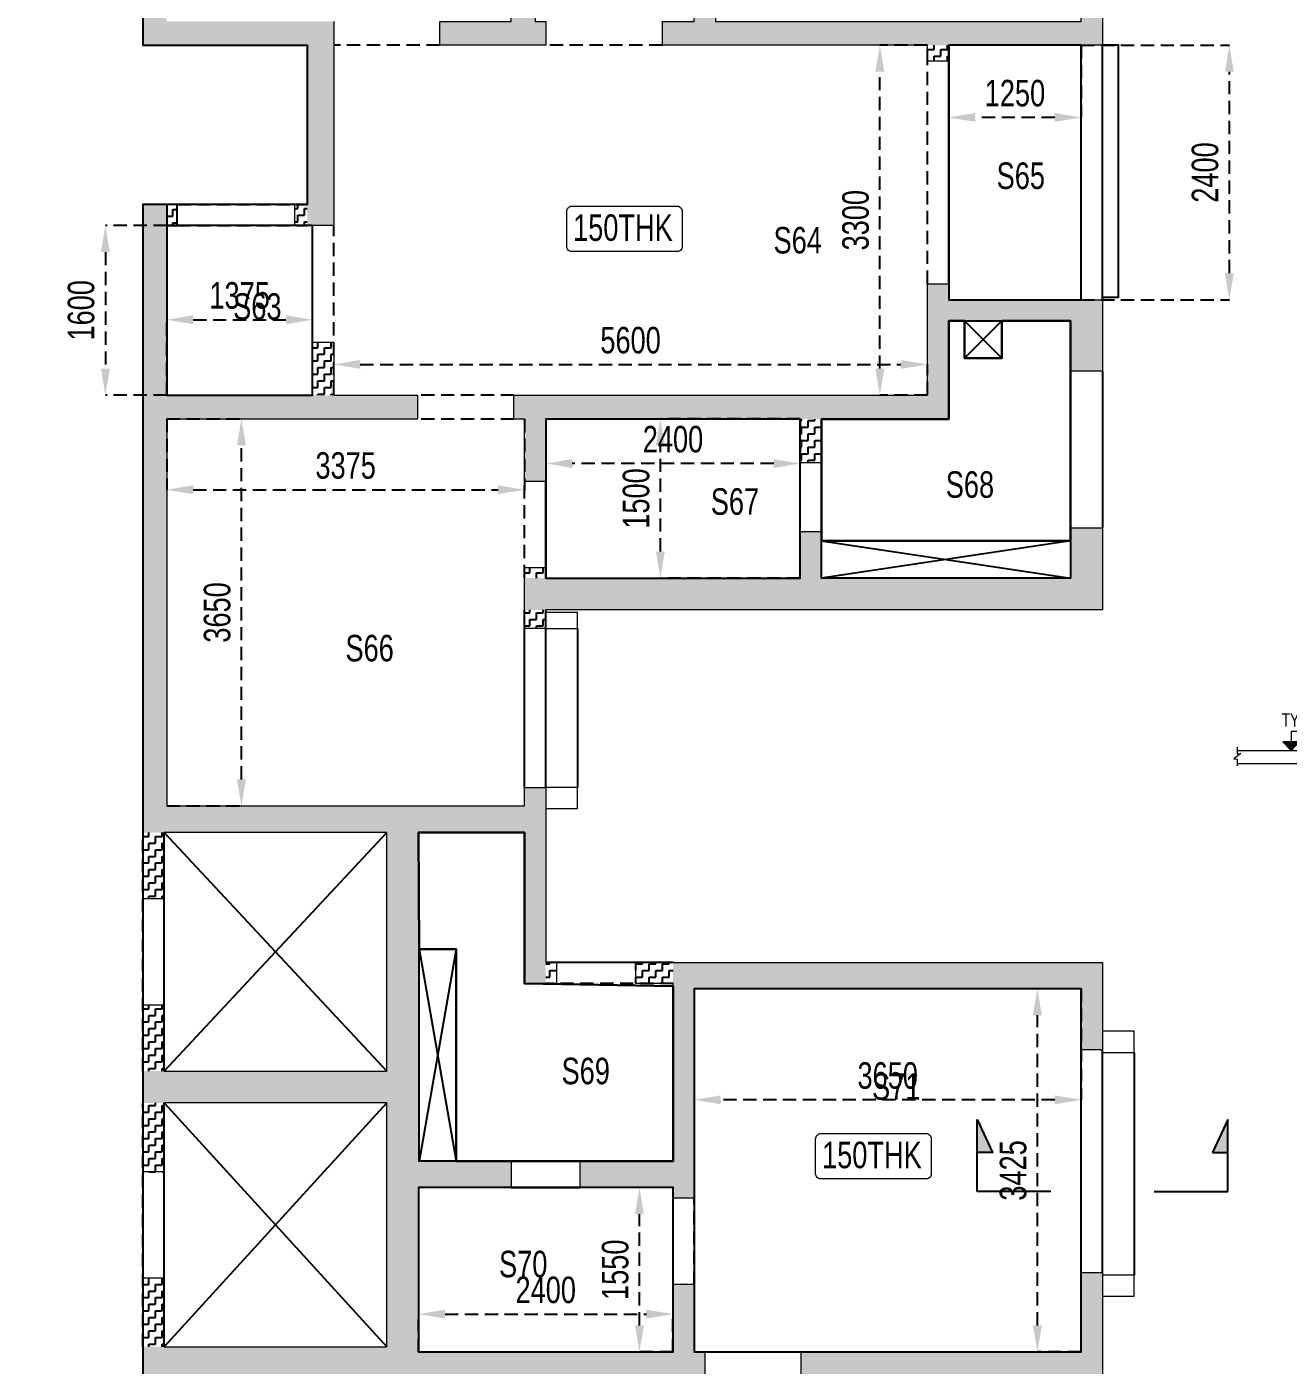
# Model space of a CAD drawing. Header units: millimetres. Extents: x 0 to 40011, y 16 to 56597.
# Drawn here: x 13630 to 25526, y 11965 to 24590 of the extents above; entities that cross this region are included whole.
import ezdxf

# ---------------------------------------------------------------- set-up
doc = ezdxf.new("R2010")
doc.units = ezdxf.units.MM
for name, pattern in [('ACAD_ISO10W100', [18, 12, -3, 0, -3]), ('CONTINOUS', [0]), ('HIDDEN', [0.375, 0.25, -0.125])]:
    doc.linetypes.add(name, pattern=pattern)
for name, color, linetype, lineweight in [('A-ANNO-DIMS', 8, 'Continuous', 15), ("S-BEAM NO'S", 2, 'Continuous', 20), ('S-GENERAL', 252, 'Continuous', 20), ('S-SEC', 30, 'Continuous', 20), ('S-SEC-TEXT', 2, 'Continuous', 20), ('s-text', 20, 'Continuous', 13), ('S-WALL', 100, 'Continuous', 20), ('STR-LEVEL TEXT', 110, 'Continuous', 30), ('STR-SECTION LINE', 121, 'Continuous', 20)]:
    doc.layers.add(name, color=color, linetype=linetype, lineweight=lineweight)
for name, color, linetype in [('HATCH', 8, 'Continuous'), ('S-BEAM', 4, 'HIDDEN'), ('S-BEAM 1', 6, 'Continuous'), ('S-CUT OUT', 43, 'Continuous'), ('S-CUTOUT', 25, 'Continuous'), ('S-TITLE', 2, 'Continuous'), ('S-WALL HATCH', 251, 'Continuous'), ('SEC LINE', 1, 'Continuous')]:
    doc.layers.add(name, color=color, linetype=linetype)
doc.styles.add('Dim.s & Anno.(Misc.)', font='ARIALN.TTF')
doc.styles.add('SOBHA', font='swisscl.ttf')
doc.dimstyles.new('S-100-2', dxfattribs={"dimscale": 100, "dimtxt": 2.5, "dimasz": 2.5, "dimexe": 0, "dimexo": 0, "dimgap": 1, "dimtad": 1, "dimdec": 0, "dimzin": 0, "dimdsep": 46, "dimtxsty": 'SOBHA', "dimcen": 0.0895, "dimclrd": 8, "dimclre": 8, "dimclrt": 2, "dimadec": 0, "dimazin": 0, "dimtfac": 1, "dimtdec": 0, "dimtofl": 0, "dimtmove": 0, "dimatfit": 3, "dimfxl": 0.18, "dimtolj": 1, "dimtzin": 0, "dimlwd": -1, "dimlwe": -1, "dimarcsym": 1})
doc.dimstyles.new('SOBHA STR DIM', dxfattribs={"dimtxt": 0.2, "dimasz": 0.2, "dimexe": 0, "dimexo": 0.01, "dimgap": 0.1, "dimtad": 1, "dimdsep": 46, "dimtxsty": 'SOBHA', "dimcen": 0.09, "dimclrd": 252, "dimclre": 252, "dimclrt": 2, "dimadec": 0, "dimazin": 0, "dimtfac": 1, "dimtofl": 0, "dimtmove": 2, "dimatfit": 1, "dimfxl": 0, "dimtolj": 1, "dimtzin": 0, "dimlwd": -1, "dimlwe": -1, "dimarcsym": 1})
pattern_1 = [(0, (0, 0), (62.5, 62.5), [62.5, -62.5]), (90, (62.5, 0), (-62.5, 62.5), [62.5, -62.5])]

# ---------------------------------------------------------------- blocks, each defined once
blk = doc.blocks.new('WING 05 TYP WALLS')
at = {"layer": 'S-WALL HATCH', "ltscale": 7.5, "transparency": 33554687}
h = blk.add_hatch(color=251, dxfattribs=at)
h.dxf.hatch_style = 1
h.paths.add_polyline_path([(-596732, -71273), (-598307, -71273), (-598307, -69423), (-598307, -69223), (-598307, -67573), (-598107, -67573), (-598107, -67373), (-598332, -67373), (-598532, -67373), (-598532, -71498), (-596982, -71498), (-596982, -72998), (-596982, -73198), (-596732, -73198), (-596732, -72998)])
h = blk.add_hatch(color=251, dxfattribs=at)
h.dxf.hatch_style = 1
h.paths.add_polyline_path([(-594832, -68323), (-595057, -68323), (-595057, -69223), (-596507, -69223), (-596507, -67573), (-595907, -67573), (-595907, -67373), (-596907, -67373), (-596907, -67573), (-596707, -67573), (-596707, -69223), (-596707, -69423), (-595057, -69423), (-595057, -71273), (-595732, -71273), (-595732, -71498), (-594732, -71498), (-594732, -71273), (-594832, -71273), (-594832, -70173), (-594832, -69973)])
h = blk.add_hatch(color=251, dxfattribs=at)
h.dxf.hatch_style = 1
h.paths.add_polyline_path([(-589482, -71273), (-589482, -70510), (-589682, -70510), (-589682, -71273), (-593132, -71273), (-593132, -71173), (-593332, -71173), (-593332, -71273), (-593632, -71273), (-593632, -71498), (-591132, -71498), (-590932, -71498), (-589482, -71498)])
h = blk.add_hatch(dxfattribs=at)
h.set_pattern_fill('ZIGZAG', color=251, scale=500)
h.set_pattern_definition(pattern_1)
h.paths.add_polyline_path([(-590932, -71498), (-591132, -71498), (-591132, -71648), (-590932, -71648)])
h = blk.add_hatch(color=251, dxfattribs=at)
h.dxf.hatch_style = 1
h.paths.add_polyline_path([(-595942, -74798), (-596732, -74798), (-596932, -74798), (-598307, -74798), (-598307, -73198), (-598307, -72998), (-598532, -72998), (-598532, -78923), (-598332, -78923), (-596232, -78923), (-596232, -81173), (-598332, -81173), (-598532, -81173), (-598532, -81473), (-598332, -81473), (-596232, -81473), (-596232, -83773), (-598332, -83773), (-598532, -83773), (-598532, -84073), (-596982, -84073), (-596982, -85573), (-597072, -85573), (-597072, -85773), (-596782, -85773), (-596782, -84073), (-593232, -84073), (-593232, -83823), (-593332, -83823), (-593332, -83183), (-593532, -83183), (-593532, -83823), (-595932, -83823), (-595932, -82273), (-595057, -82273), (-595057, -82023), (-595932, -82023), (-595932, -78923), (-594932, -78923), (-594932, -80348), (-594732, -80348), (-594732, -80148), (-594732, -78498), (-594932, -78498), (-594932, -78673), (-598307, -78673), (-598307, -75023), (-595942, -75023)])
h = blk.add_hatch(dxfattribs=at)
h.set_pattern_fill('ZIGZAG', color=251, scale=500)
h.set_pattern_definition([(0, (-598306.83, -73197.9), (62.5, 62.5), [62.5, -62.5]), (90, (-598244.33, -73197.9), (-62.5, 62.5), [62.5, -62.5])])
h.paths.add_polyline_path([(-598207, -72998), (-598307, -72998), (-598307, -73198), (-598207, -73198)])
h = blk.add_hatch(dxfattribs=at)
h.set_pattern_fill('ZIGZAG', color=251, scale=500)
h.set_pattern_definition(pattern_1)
h.paths.add_polyline_path([(-596982, -72998), (-597097, -72998), (-597097, -73198), (-596982, -73198)], flags=17)
h = blk.add_hatch(color=251, dxfattribs=at)
h.dxf.hatch_style = 1
h.paths.add_polyline_path([(-590932, -74798), (-590932, -74098), (-589782, -74098), (-589782, -74573), (-589482, -74573), (-589482, -73898), (-589782, -73898), (-590932, -73898), (-590932, -73748), (-591132, -73748), (-591132, -73898), (-591132, -74798), (-595032, -74798), (-595032, -75023), (-594932, -75023), (-594932, -75613), (-594732, -75613), (-594732, -75023), (-592332, -75023), (-592132, -75023), (-590932, -75023)])
h = blk.add_hatch(dxfattribs=at)
h.set_pattern_fill('ZIGZAG', color=251, scale=500)
h.set_pattern_definition(pattern_1)
h.paths.add_polyline_path([(-596732, -74298), (-596932, -74298), (-596932, -74798), (-596732, -74798)], flags=17)
h = blk.add_hatch(dxfattribs=at)
h.set_pattern_fill('ZIGZAG', color=251, scale=500)
h.set_pattern_definition(pattern_1)
h.paths.add_polyline_path([(-592132, -75023), (-592332, -75023), (-592332, -75435), (-592132, -75435)], flags=17)
h = blk.add_hatch(color=251, dxfattribs=at)
h.dxf.hatch_style = 1
h.paths.add_polyline_path([(-589482, -76048), (-589782, -76048), (-589782, -76523), (-592132, -76523), (-592132, -76085), (-592332, -76085), (-592332, -76523), (-594732, -76523), (-594932, -76523), (-594932, -76823), (-594932, -76823), (-594732, -76823), (-589482, -76823)])
h = blk.add_hatch(dxfattribs=at)
h.set_pattern_fill('ZIGZAG', color=251, scale=500)
h.set_pattern_definition(pattern_1)
h.paths.add_polyline_path([(-594732, -76423), (-594932, -76423), (-594932, -76523), (-594732, -76523)], flags=17)
h = blk.add_hatch(dxfattribs=at)
h.set_pattern_fill('ZIGZAG', color=251, scale=500)
h.set_pattern_definition(pattern_1)
h.paths.add_polyline_path([(-594732, -76823), (-594932, -76823), (-594932, -76998), (-594732, -76998)], flags=17)
h = blk.add_hatch(dxfattribs=at)
h.set_pattern_fill('ZIGZAG', color=251, scale=500)
h.set_pattern_definition([(0, (-598531.83, -79547.9), (62.5, 62.5), [62.5, -62.5]), (90, (-598469.33, -79547.9), (-62.5, 62.5), [62.5, -62.5])])
h.paths.add_polyline_path([(-598332, -78923), (-598532, -78923), (-598532, -79548), (-598332, -79548)])
h = blk.add_hatch(dxfattribs=at)
h.set_pattern_fill('ZIGZAG', color=251, scale=500)
h.set_pattern_definition(pattern_1)
h.paths.add_polyline_path([(-594632, -80148), (-594732, -80148), (-594732, -80348), (-594632, -80348)], flags=17)
h = blk.add_hatch(color=251, dxfattribs=at)
h.dxf.hatch_style = 1
h.paths.add_polyline_path([(-589482, -80148), (-593532, -80148), (-593532, -80348), (-593532, -80398), (-593532, -82023), (-594407, -82023), (-594407, -82273), (-593532, -82273), (-593532, -82373), (-593332, -82373), (-593332, -82273), (-593332, -82023), (-593332, -80398), (-589682, -80398), (-589682, -80973), (-589482, -80973), (-589482, -80398)])
h = blk.add_hatch(dxfattribs=at)
h.set_pattern_fill('ZIGZAG', color=251, scale=500)
h.set_pattern_definition(pattern_1)
h.paths.add_polyline_path([(-593532, -80148), (-593882, -80148), (-593882, -80348), (-593532, -80348)], flags=17)
h = blk.add_hatch(dxfattribs=at)
h.set_pattern_fill('ZIGZAG', color=251, scale=500)
h.set_pattern_definition([(0, (-598531.83, -81172.9), (62.5, 62.5), [62.5, -62.5]), (90, (-598469.33, -81172.9), (-62.5, 62.5), [62.5, -62.5])])
h.paths.add_polyline_path([(-598332, -80548), (-598532, -80548), (-598532, -81173), (-598332, -81173)])
h = blk.add_hatch(dxfattribs=at)
h.set_pattern_fill('ZIGZAG', color=251, scale=500)
h.set_pattern_definition([(0, (-598531.83, -83772.9), (62.5, 62.5), [62.5, -62.5]), (90, (-598469.33, -83772.9), (-62.5, 62.5), [62.5, -62.5])])
h.paths.add_polyline_path([(-598332, -83123), (-598532, -83123), (-598532, -83773), (-598332, -83773)])
h.paths.add_polyline_path([(-598332, -81473), (-598532, -81473), (-598532, -82123), (-598332, -82123)])
h = blk.add_hatch(color=251, dxfattribs=at)
h.dxf.hatch_style = 1
h.paths.add_polyline_path([(-589482, -83823), (-589482, -83073), (-589682, -83073), (-589682, -83823), (-592322, -83823), (-592322, -84073), (-590982, -84073), (-590982, -85123), (-590782, -85123), (-590782, -84073), (-589682, -84073), (-589682, -84773), (-590182, -84773), (-590182, -84973), (-589482, -84973), (-589482, -84773), (-589482, -84773), (-589482, -84073)])
at = {"layer": 'S-WALL'}
for p, q in [((-598532, -71498), (-598532, -67373)), ((-596982, -71498), (-598532, -71498))]:
    blk.add_line(p, q, dxfattribs=at)
at = {"layer": 'S-WALL', "color": 3}
blk.add_line((-598532, -72998), (-598532, -72998), dxfattribs=at)
at = {"layer": 'S-WALL'}
for points in [[(-595732, -71498), (-595732, -71273), (-595057, -71273), (-595057, -69423), (-596807, -69423), (-596807, -69223), (-596707, -69223), (-596707, -67573), (-596907, -67573), (-596907, -67373), (-595907, -67373), (-595907, -67573), (-596507, -67573), (-596507, -69223), (-595057, -69223), (-595057, -68323), (-594832, -68323), (-594832, -69973), (-594732, -69973), (-594732, -70173), (-594832, -70173), (-594832, -71273), (-594732, -71273), (-594732, -71498)], [(-593632, -71498), (-593632, -71273), (-593332, -71273), (-593332, -71173), (-593132, -71173), (-593132, -71273), (-589682, -71273), (-589682, -70510), (-589482, -70510), (-589482, -71273), (-589482, -71498), (-590932, -71498), (-590932, -71648), (-591132, -71648), (-591132, -71498)], [(-595032, -74798), (-591132, -74798), (-591132, -73898), (-591132, -73748), (-590932, -73748), (-590932, -73898), (-589782, -73898), (-589482, -73898), (-589482, -74573), (-589782, -74573), (-589782, -74098), (-590932, -74098), (-590932, -74798), (-590932, -75023), (-592132, -75023), (-592132, -75435), (-592332, -75435), (-592332, -75023), (-594732, -75023), (-594732, -75613), (-594932, -75613), (-594932, -75023), (-595032, -75023)], [(-594932, -76423), (-594732, -76423), (-594732, -76523), (-592332, -76523), (-592332, -76085), (-592132, -76085), (-592132, -76523), (-589782, -76523), (-589782, -76048), (-589482, -76048), (-589482, -76823), (-594732, -76823), (-594732, -76998), (-594932, -76998), (-594932, -76823), (-594932, -76523)]]:
    blk.add_lwpolyline(points, close=True, dxfattribs=at)
blk.add_lwpolyline([(-596732, -71273), (-596732, -72998), (-596732, -72998), (-596732, -73198), (-597097, -73198), (-597097, -72998), (-596982, -72998), (-596982, -71498)], dxfattribs=at)
at = {"layer": 'S-WALL', "color": 3}
for points in [[(-594732, -78498), (-594732, -80148), (-594632, -80148), (-594632, -80348), (-594932, -80348), (-594932, -78923), (-595932, -78923), (-595932, -82023), (-595057, -82023), (-595057, -82273), (-595932, -82273), (-595932, -83823), (-593532, -83823), (-593532, -83183), (-593332, -83183), (-593332, -83823), (-593232, -83823), (-593232, -84073)], [(-598532, -84073), (-598532, -83123), (-598332, -83123), (-598332, -83773), (-596232, -83773), (-596232, -81473), (-598332, -81473), (-598332, -82123), (-598532, -82123), (-598532, -80548), (-598332, -80548), (-598332, -81173), (-596232, -81173), (-596232, -78923), (-598332, -78923), (-598332, -79548), (-598532, -79548), (-598532, -72998), (-598207, -72998), (-598207, -73198), (-598307, -73198), (-598307, -74798), (-596932, -74798), (-596932, -74298), (-596732, -74298), (-596732, -74798), (-595942, -74798), (-595942, -75023), (-598307, -75023), (-598307, -78673), (-594932, -78673), (-594932, -78498), (-594732, -78498)]]:
    blk.add_lwpolyline(points, dxfattribs=at)
for points in [[(-589482, -80148), (-589482, -80398), (-589482, -80973), (-589682, -80973), (-589682, -80398), (-593332, -80398), (-593332, -82023), (-593332, -82273), (-593332, -82373), (-593532, -82373), (-593532, -82273), (-594407, -82273), (-594407, -82023), (-593532, -82023), (-593532, -80398), (-593532, -80348), (-593882, -80348), (-593882, -80148), (-593532, -80148)], [(-589682, -83073), (-589482, -83073), (-589482, -83823), (-589482, -84073), (-589482, -84773), (-589482, -84773), (-589482, -84973), (-590182, -84973), (-590182, -84773), (-589682, -84773), (-589682, -84073), (-590782, -84073), (-590782, -85123), (-590982, -85123), (-590982, -84073), (-592322, -84073), (-592322, -83823), (-589682, -83823)]]:
    blk.add_lwpolyline(points, close=True, dxfattribs=at)
at = {"layer": 'S-WALL HATCH', "color": 25, "ltscale": 7.5, "transparency": 33554687}
blk.add_lwpolyline([(-598307, -73198), (-598207, -73198), (-598207, -72998), (-598307, -72998)], close=True, dxfattribs=at)
blk = doc.blocks.new('RL')
at = {"layer": 'STR-SECTION LINE', "linetype": 'CONTINOUS', "ltscale": 10}
h = blk.add_hatch(color=8, dxfattribs=at)
h.dxf.hatch_style = 1
h.paths.add_polyline_path([(76, 79), (-76, 79), (0, 0)])
at = {"layer": 'STR-SECTION LINE', "color": 150, "linetype": 'CONTINOUS', "ltscale": 10, "flags": 128}
blk.add_lwpolyline([(764, 175), (0, 175), (0, 79)], dxfattribs=at)
blk.add_lwpolyline([(76, 79), (-76, 79), (0, 0)], close=True, dxfattribs=at)
blk = doc.blocks.new('*D7')
at = {"layer": 'A-ANNO-DIMS', "color": 252, "transparency": 16777216}
for p, q in [((-786938, -80919), (-786938, -82915)), ((-786938, -82790), (-786938, -82665)), ((-787120, -82915), (-786938, -82915)), ((-786938, -83115), (-786938, -82915)), ((-787118, -83115), (-786938, -83115)), ((-786938, -83240), (-786938, -83365))]:
    blk.add_line(p, q, dxfattribs=at)
for points in [[(-786959, -82790), (-786917, -82790), (-786938, -82915)], [(-786959, -83240), (-786917, -83240), (-786938, -83115)]]:
    blk.add_solid(points, dxfattribs=at)
at = {"layer": 'Defpoints', "color": 0, "transparency": 16777216}
for p in [(-787170, -82915, 0), (-786938, -82915), (-787168, -83115, 0)]:
    blk.add_point(p, dxfattribs=at)
at = {"layer": 'A-ANNO-DIMS', "color": 2, "transparency": 16777216, "insert": (-787060, -81640), "char_height": 125, "attachment_point": 5, "rotation": 90, "style": 'SOBHA'}
blk.add_mtext('\\A1;RC U/S AS PER ARCH.', dxfattribs=at)
blk = doc.blocks.new('SEC')
at = {"layer": 'HATCH'}
h = blk.add_hatch(color=9, dxfattribs=at)
h.dxf.hatch_style = 1
h.paths.add_polyline_path([(543392.1, -306590.6), (543392.1, -306678.6), (543582.1, -306678.6)])
at = {"layer": 'SEC LINE', "color": 6, "linetype": 'ACAD_ISO10W100', "ltscale": 1000}
for p, q in [((543168, -306254.8), (543168, -306678.6)), ((543582.1, -306678.6), (543392.1, -306590.6)), ((543392.1, -306590.6), (543392.1, -306678.6)), ((543168, -306678.6), (543582.1, -306678.6))]:
    blk.add_line(p, q, dxfattribs=at)
blk = doc.blocks.new('*D239')
at = {"layer": 'Defpoints', "color": 0, "linetype": 'Continuous', "ltscale": 500, "transparency": 16777216}
for p in [(22124, 21404), (16524, 21115), (22124, 21115)]:
    blk.add_point(p, dxfattribs=at)
at = {"layer": 'S-BEAM', "color": 8, "ltscale": 500, "transparency": 16777216}
for p, q in [((16524, 21115), (16524, 21404)), ((16774, 21404), (21874, 21404)), ((22124, 21115), (22124, 21404))]:
    blk.add_line(p, q, dxfattribs=at)
at = {"layer": 'S-BEAM', "color": 8, "linetype": 'Continuous', "ltscale": 500, "transparency": 16777216}
for points in [[(16774, 21446), (16774, 21363), (16524, 21404)], [(21874, 21446), (21874, 21363), (22124, 21404)]]:
    blk.add_solid(points, dxfattribs=at)
at = {"layer": 'S-BEAM', "color": 2, "linetype": 'Continuous', "ltscale": 500, "transparency": 16777216, "insert": (19324, 21632), "char_height": 250, "attachment_point": 5, "style": 'SOBHA'}
blk.add_mtext('\\A1;5600', dxfattribs=at)
blk = doc.blocks.new('*D149')
at = {"layer": 'Defpoints', "color": 0, "linetype": 'Continuous', "ltscale": 500, "transparency": 16777216}
for p in [(21675, 24415), (22124, 24415), (22124, 21115)]:
    blk.add_point(p, dxfattribs=at)
at = {"layer": 'S-BEAM', "color": 8, "ltscale": 500, "transparency": 16777216}
for p, q in [((22124, 24415), (21675, 24415)), ((21675, 21365), (21675, 24165)), ((22124, 21115), (21675, 21115))]:
    blk.add_line(p, q, dxfattribs=at)
at = {"layer": 'S-BEAM', "color": 8, "linetype": 'Continuous', "ltscale": 500, "transparency": 16777216}
for points in [[(21633, 24165), (21717, 24165), (21675, 24415)], [(21633, 21365), (21717, 21365), (21675, 21115)]]:
    blk.add_solid(points, dxfattribs=at)
at = {"layer": 'S-BEAM', "color": 2, "linetype": 'Continuous', "ltscale": 500, "transparency": 16777216, "insert": (21447, 22765), "char_height": 250, "attachment_point": 5, "rotation": 90, "style": 'SOBHA'}
blk.add_mtext('\\A1;3300', dxfattribs=at)
blk = doc.blocks.new('*D150')
at = {"layer": 'Defpoints', "color": 0, "linetype": 'Continuous', "ltscale": 500, "transparency": 16777216}
for p in [(22324, 24415), (23574, 24415), (22324, 23734)]:
    blk.add_point(p, dxfattribs=at)
at = {"layer": 'S-BEAM', "color": 8, "ltscale": 500, "transparency": 16777216}
for p, q in [((22324, 24415), (22324, 23734)), ((23574, 24415), (23574, 23734)), ((23324, 23734), (22574, 23734))]:
    blk.add_line(p, q, dxfattribs=at)
at = {"layer": 'S-BEAM', "color": 8, "linetype": 'Continuous', "ltscale": 500, "transparency": 16777216}
for points in [[(22574, 23776), (22574, 23693), (22324, 23734)], [(23324, 23776), (23324, 23693), (23574, 23734)]]:
    blk.add_solid(points, dxfattribs=at)
at = {"layer": 'S-BEAM', "color": 2, "linetype": 'Continuous', "ltscale": 500, "transparency": 16777216, "insert": (22949, 23962), "char_height": 250, "attachment_point": 5, "style": 'SOBHA'}
blk.add_mtext('\\A1;1250', dxfattribs=at)
blk = doc.blocks.new('*D151')
at = {"layer": 'Defpoints', "color": 0, "linetype": 'Continuous', "ltscale": 500, "transparency": 16777216}
for p in [(23574, 24415), (24971, 24415), (23574, 22015)]:
    blk.add_point(p, dxfattribs=at)
at = {"layer": 'S-BEAM', "color": 8, "ltscale": 500, "transparency": 16777216}
for p, q in [((23574, 24415), (24971, 24415)), ((24971, 22265), (24971, 24165)), ((23574, 22015), (24971, 22015))]:
    blk.add_line(p, q, dxfattribs=at)
at = {"layer": 'S-BEAM', "color": 8, "linetype": 'Continuous', "ltscale": 500, "transparency": 16777216}
for points in [[(24930, 24165), (25013, 24165), (24971, 24415)], [(24930, 22265), (25013, 22265), (24971, 22015)]]:
    blk.add_solid(points, dxfattribs=at)
at = {"layer": 'S-BEAM', "color": 2, "linetype": 'Continuous', "ltscale": 500, "transparency": 16777216, "insert": (24743, 23215), "char_height": 250, "attachment_point": 5, "rotation": 90, "style": 'SOBHA'}
blk.add_mtext('\\A1;2400', dxfattribs=at)
blk = doc.blocks.new('*D152')
at = {"layer": 'Defpoints', "color": 0, "linetype": 'Continuous', "ltscale": 500, "transparency": 16777216}
for p in [(18524, 20890), (20924, 20890), (18524, 20470)]:
    blk.add_point(p, dxfattribs=at)
at = {"layer": 'S-BEAM', "color": 8, "ltscale": 500, "transparency": 16777216}
for p, q in [((18524, 20890), (18524, 20470)), ((20924, 20890), (20924, 20470)), ((20674, 20470), (18774, 20470))]:
    blk.add_line(p, q, dxfattribs=at)
at = {"layer": 'S-BEAM', "color": 8, "linetype": 'Continuous', "ltscale": 500, "transparency": 16777216}
for points in [[(18774, 20511), (18774, 20428), (18524, 20470)], [(20674, 20511), (20674, 20428), (20924, 20470)]]:
    blk.add_solid(points, dxfattribs=at)
at = {"layer": 'S-BEAM', "color": 2, "linetype": 'Continuous', "ltscale": 500, "transparency": 16777216, "insert": (19724, 20698), "char_height": 250, "attachment_point": 5, "style": 'SOBHA'}
blk.add_mtext('\\A1;2400', dxfattribs=at)
blk = doc.blocks.new('*D153')
at = {"layer": 'Defpoints', "color": 0, "linetype": 'Continuous', "ltscale": 500, "transparency": 16777216}
for p in [(19605, 20890), (20924, 20890), (20924, 19390)]:
    blk.add_point(p, dxfattribs=at)
at = {"layer": 'S-BEAM', "color": 8, "ltscale": 500, "transparency": 16777216}
for p, q in [((20924, 20890), (19605, 20890)), ((19605, 19640), (19605, 20640)), ((20924, 19390), (19605, 19390))]:
    blk.add_line(p, q, dxfattribs=at)
at = {"layer": 'S-BEAM', "color": 8, "linetype": 'Continuous', "ltscale": 500, "transparency": 16777216}
for points in [[(19563, 20640), (19647, 20640), (19605, 20890)], [(19563, 19640), (19647, 19640), (19605, 19390)]]:
    blk.add_solid(points, dxfattribs=at)
at = {"layer": 'S-BEAM', "color": 2, "linetype": 'Continuous', "ltscale": 500, "transparency": 16777216, "insert": (19377, 20140), "char_height": 250, "attachment_point": 5, "rotation": 90, "style": 'SOBHA'}
blk.add_mtext('\\A1;1500', dxfattribs=at)
blk = doc.blocks.new('*D154')
at = {"layer": 'Defpoints', "color": 0, "linetype": 'Continuous', "ltscale": 500, "transparency": 16777216}
for p in [(14949, 20890), (18324, 20890), (18324, 20222)]:
    blk.add_point(p, dxfattribs=at)
at = {"layer": 'S-BEAM', "color": 8, "ltscale": 500, "transparency": 16777216}
for p, q in [((14949, 20890), (14949, 20222)), ((18324, 20890), (18324, 20222)), ((15199, 20222), (18074, 20222))]:
    blk.add_line(p, q, dxfattribs=at)
at = {"layer": 'S-BEAM', "color": 8, "linetype": 'Continuous', "ltscale": 500, "transparency": 16777216}
for points in [[(15199, 20264), (15199, 20181), (14949, 20222)], [(18074, 20264), (18074, 20181), (18324, 20222)]]:
    blk.add_solid(points, dxfattribs=at)
at = {"layer": 'S-BEAM', "color": 2, "linetype": 'Continuous', "ltscale": 500, "transparency": 16777216, "insert": (16637, 20450), "char_height": 250, "attachment_point": 5, "style": 'SOBHA'}
blk.add_mtext('\\A1;3375', dxfattribs=at)
blk = doc.blocks.new('*D155')
at = {"layer": 'Defpoints', "color": 0, "linetype": 'Continuous', "ltscale": 500, "transparency": 16777216}
for p in [(14949, 20890), (15654, 20890), (14949, 17240)]:
    blk.add_point(p, dxfattribs=at)
at = {"layer": 'S-BEAM', "color": 8, "ltscale": 500, "transparency": 16777216}
for p, q in [((14949, 20890), (15654, 20890)), ((15654, 17490), (15654, 20640)), ((14949, 17240), (15654, 17240))]:
    blk.add_line(p, q, dxfattribs=at)
at = {"layer": 'S-BEAM', "color": 8, "linetype": 'Continuous', "ltscale": 500, "transparency": 16777216}
for points in [[(15612, 20640), (15696, 20640), (15654, 20890)], [(15612, 17490), (15696, 17490), (15654, 17240)]]:
    blk.add_solid(points, dxfattribs=at)
at = {"layer": 'S-BEAM', "color": 2, "linetype": 'Continuous', "ltscale": 500, "transparency": 16777216, "insert": (15426, 19065), "char_height": 250, "attachment_point": 5, "rotation": 90, "style": 'SOBHA'}
blk.add_mtext('\\A1;3650', dxfattribs=at)
blk = doc.blocks.new('*D156')
at = {"layer": 'Defpoints', "color": 0, "linetype": 'Continuous', "ltscale": 500, "transparency": 16777216}
for p in [(19924, 15515), (23574, 15515), (19924, 14468)]:
    blk.add_point(p, dxfattribs=at)
at = {"layer": 'S-BEAM', "color": 8, "ltscale": 500, "transparency": 16777216}
for p, q in [((19924, 15515), (19924, 14468)), ((23574, 15515), (23574, 14468)), ((23324, 14468), (20174, 14468))]:
    blk.add_line(p, q, dxfattribs=at)
at = {"layer": 'S-BEAM', "color": 8, "linetype": 'Continuous', "ltscale": 500, "transparency": 16777216}
for points in [[(20174, 14510), (20174, 14426), (19924, 14468)], [(23324, 14510), (23324, 14426), (23574, 14468)]]:
    blk.add_solid(points, dxfattribs=at)
at = {"layer": 'S-BEAM', "color": 2, "linetype": 'Continuous', "ltscale": 500, "transparency": 16777216, "insert": (21749, 14696), "char_height": 250, "attachment_point": 5, "style": 'SOBHA'}
blk.add_mtext('\\A1;3650', dxfattribs=at)
blk = doc.blocks.new('*D157')
at = {"layer": 'Defpoints', "color": 0, "linetype": 'Continuous', "ltscale": 500, "transparency": 16777216}
for p in [(23161, 15515), (23574, 15515), (23574, 12090)]:
    blk.add_point(p, dxfattribs=at)
at = {"layer": 'S-BEAM', "color": 8, "ltscale": 500, "transparency": 16777216}
for p, q in [((23574, 15515), (23161, 15515)), ((23161, 12340), (23161, 15265)), ((23574, 12090), (23161, 12090))]:
    blk.add_line(p, q, dxfattribs=at)
at = {"layer": 'S-BEAM', "color": 8, "linetype": 'Continuous', "ltscale": 500, "transparency": 16777216}
for points in [[(23119, 15265), (23203, 15265), (23161, 15515)], [(23119, 12340), (23203, 12340), (23161, 12090)]]:
    blk.add_solid(points, dxfattribs=at)
at = {"layer": 'S-BEAM', "color": 2, "linetype": 'Continuous', "ltscale": 500, "transparency": 16777216, "insert": (22933, 13802), "char_height": 250, "attachment_point": 5, "rotation": 90, "style": 'SOBHA'}
blk.add_mtext('\\A1;3425', dxfattribs=at)
blk = doc.blocks.new('*D158')
at = {"layer": 'Defpoints', "color": 0, "linetype": 'Continuous', "ltscale": 500, "transparency": 16777216}
for p in [(19724, 12446), (17324, 12090), (19724, 12090)]:
    blk.add_point(p, dxfattribs=at)
at = {"layer": 'S-BEAM', "color": 8, "ltscale": 500, "transparency": 16777216}
for p, q in [((17324, 12090), (17324, 12446)), ((17574, 12446), (19474, 12446)), ((19724, 12090), (19724, 12446))]:
    blk.add_line(p, q, dxfattribs=at)
at = {"layer": 'S-BEAM', "color": 8, "linetype": 'Continuous', "ltscale": 500, "transparency": 16777216}
for points in [[(17574, 12488), (17574, 12405), (17324, 12446)], [(19474, 12488), (19474, 12405), (19724, 12446)]]:
    blk.add_solid(points, dxfattribs=at)
at = {"layer": 'S-BEAM', "color": 2, "linetype": 'Continuous', "ltscale": 500, "transparency": 16777216, "insert": (18524, 12674), "char_height": 250, "attachment_point": 5, "style": 'SOBHA'}
blk.add_mtext('\\A1;2400', dxfattribs=at)
blk = doc.blocks.new('*D159')
at = {"layer": 'Defpoints', "color": 0, "linetype": 'Continuous', "ltscale": 500, "transparency": 16777216}
for p in [(19408, 13640), (19724, 13640), (19724, 12090)]:
    blk.add_point(p, dxfattribs=at)
at = {"layer": 'S-BEAM', "color": 8, "ltscale": 500, "transparency": 16777216}
for p, q in [((19724, 13640), (19408, 13640)), ((19408, 12340), (19408, 13390)), ((19724, 12090), (19408, 12090))]:
    blk.add_line(p, q, dxfattribs=at)
at = {"layer": 'S-BEAM', "color": 8, "linetype": 'Continuous', "ltscale": 500, "transparency": 16777216}
for points in [[(19367, 13390), (19450, 13390), (19408, 13640)], [(19367, 12340), (19450, 12340), (19408, 12090)]]:
    blk.add_solid(points, dxfattribs=at)
at = {"layer": 'S-BEAM', "color": 2, "linetype": 'Continuous', "ltscale": 500, "transparency": 16777216, "insert": (19180, 12865), "char_height": 250, "attachment_point": 5, "rotation": 90, "style": 'SOBHA'}
blk.add_mtext('\\A1;1550', dxfattribs=at)
blk = doc.blocks.new('*D172')
at = {"layer": 'Defpoints', "color": 0, "linetype": 'Continuous', "ltscale": 500, "transparency": 16777216}
for p in [(14949, 22715), (14371, 21115), (14949, 21115)]:
    blk.add_point(p, dxfattribs=at)
at = {"layer": 'S-BEAM', "color": 8, "ltscale": 500, "transparency": 16777216}
for p, q in [((14949, 22715), (14371, 22715)), ((14371, 22465), (14371, 21365)), ((14949, 21115), (14371, 21115))]:
    blk.add_line(p, q, dxfattribs=at)
at = {"layer": 'S-BEAM', "color": 8, "linetype": 'Continuous', "ltscale": 500, "transparency": 16777216}
for points in [[(14329, 22465), (14413, 22465), (14371, 22715)], [(14329, 21365), (14413, 21365), (14371, 21115)]]:
    blk.add_solid(points, dxfattribs=at)
at = {"layer": 'S-BEAM', "color": 2, "linetype": 'Continuous', "ltscale": 500, "transparency": 16777216, "insert": (14143, 21915), "char_height": 250, "attachment_point": 5, "rotation": 90, "style": 'SOBHA'}
blk.add_mtext('\\A1;1600', dxfattribs=at)
blk = doc.blocks.new('*D173')
at = {"layer": 'Defpoints', "color": 0, "linetype": 'Continuous', "ltscale": 500, "transparency": 16777216}
for p in [(16324, 21826), (14949, 21115), (16324, 21115)]:
    blk.add_point(p, dxfattribs=at)
at = {"layer": 'S-BEAM', "color": 8, "ltscale": 500, "transparency": 16777216}
for p, q in [((14949, 21115), (14949, 21826)), ((15199, 21826), (16074, 21826)), ((16324, 21115), (16324, 21826))]:
    blk.add_line(p, q, dxfattribs=at)
at = {"layer": 'S-BEAM', "color": 8, "linetype": 'Continuous', "ltscale": 500, "transparency": 16777216}
for points in [[(15199, 21868), (15199, 21784), (14949, 21826)], [(16074, 21868), (16074, 21784), (16324, 21826)]]:
    blk.add_solid(points, dxfattribs=at)
at = {"layer": 'S-BEAM', "color": 2, "linetype": 'Continuous', "ltscale": 500, "transparency": 16777216, "insert": (15637, 22054), "char_height": 250, "attachment_point": 5, "style": 'SOBHA'}
blk.add_mtext('\\A1;1375', dxfattribs=at)
blk = doc.blocks.new('2')
at = {"layer": 'S-GENERAL', "color": 252, "linetype": 'ByBlock'}
blk.add_line((-787167.7, -83115, 0.1), (-786419, -83115), dxfattribs=at)
blk.add_lwpolyline([(-790668.7, -83083.5), (-790668.7, -83146.6), (-790632.9, -83144.7), (-790700.3, -83195.7), (-790668.7, -83196.9), (-790668.7, -83262.1)], dxfattribs=at)
at = {"layer": 'S-SEC', "linetype": 'ByBlock'}
for p, q in [((-790668.7, -83115), (-789117.7, -83115)), ((-789117.7, -83115), (-789117.7, -83185)), ((-789117.7, -83185), (-787517.7, -83185)), ((-790668.7, -83240), (-789317.7, -83240)), ((-789317.7, -83240), (-789317.7, -84065)), ((-789117.7, -83310), (-787517.7, -83310)), ((-789117.7, -83310), (-789117.7, -84065)), ((-789317.7, -84065), (-789117.7, -84065))]:
    blk.add_line(p, q, dxfattribs=at)
at = {"layer": 'S-SEC', "linetype": 'ByBlock', "elevation": 0.1}
blk.add_lwpolyline([(-787517.7, -83310), (-787517.7, -83764.7), (-787167.7, -83764.7), (-787167.7, -83484.7), (-787267.7, -83484.7), (-787267.7, -83194.7), (-787167.7, -83194.7), (-787167.7, -82914.7), (-787517.7, -82914.7), (-787517.7, -83185)], dxfattribs=at)
at = {"layer": 'STR-LEVEL TEXT', "linetype": 'CONTINOUS', "xscale": 1.0125, "yscale": 1.0125, "zscale": 1.0125}
blk.add_blockref('RL', (-790159, -83115), dxfattribs=at)
at = {"layer": 'S-SEC-TEXT', "color": 2, "char_height": 125, "width": 1458.253, "attachment_point": 3, "style": 'Dim.s & Anno.(Misc.)'}
for s, insert in [('{\\fSwis721 LtCn BT|b0|i0|c0|p34;TYPICAL FLOOR LVL}', (-788972.3, -82765.8)), ('\\pxql;{\\fSwis721 LtCn BT|b0|i0|c0|p34;BEAM AS \\PPER DETAIL}', (-787034.4, -83962.6))]:
    blk.add_mtext(s, dxfattribs=dict(at, insert=insert))
at = {"layer": 's-text', "color": 2, "insert": (-787281.1, -85055.2), "char_height": 125, "width": 1695.073, "attachment_point": 3, "style": 'Dim.s & Anno.(Misc.)'}
blk.add_mtext('\\pxql;{\\fSwis721 LtCn BT|b0|i0|c0|p34;SCALE 1:50}', dxfattribs=at)
at = {"layer": 'S-TITLE', "color": 2, "insert": (-788981.6, -84718.9), "char_height": 200, "width": 12426.537, "attachment_point": 1, "style": 'Dim.s & Anno.(Misc.)'}
blk.add_mtext('{\\fSwis721 LtCn BT|b0|i0|c0|p34;\\LSECTION 1 - 1}', dxfattribs=at)
at = {"layer": 'A-ANNO-DIMS'}
dim = blk.add_linear_dim(base=(-786938, -82915, 0.1), p1=(-787167.7, -83115, 0.1), p2=(-787169.8, -82915, 0.1), angle=90, text='RC U/S AS PER ARCH.', dimstyle='S-100-2', override={"dimscale": 50, "dimexo": 1, "dimclrd": 252, "dimclre": 252, "dimtmove": 1}, dxfattribs=at)
dim.commit()
dim.dimension.update_dxf_attribs({"geometry": '*D7', "text_midpoint": (-786982.9, -81639.7, 0.1), "dimtype": 128})
at = {"layer": 'S-CUT OUT', "linetype": 'ByBlock'}
for points in [[(-787417.7, -83764.7), (-787417.7, -84020.2), (-787858.2, -84020.2)], [(-789114.4, -83997.1), (-788618.3, -83997.1)]]:
    blk.add_leader(points, dimstyle='SOBHA STR DIM', override={"dimscale": 50, "dimasz": 2.5, "dimtad": 0}, dxfattribs=at)

msp = doc.modelspace()

# ---------------------------------------------------------------- linework, layer by layer
at = {"layer": 'S-BEAM', "ltscale": 500}
for p, q in [((17524.4, 24414.6), (16524.4, 24414.6)), ((19624.4, 24414.6), (18524.4, 24414.6)), ((22124.4, 22164.6), (22124.4, 24414.6)), ((15049.4, 22914.6), (16274.4, 22914.6)), ((15049.4, 22714.6), (16274.4, 22714.6)), ((16324.4, 21114.6), (16324.4, 22714.6)), ((16524.4, 21114.6), (16524.4, 22714.6)), ((23474.4, 21339.6), (23474.4, 19864.6)), ((18224.4, 21114.6), (17314.4, 21114.6)), ((18224.4, 20889.6), (17314.4, 20889.6)), ((21124.4, 19827.1), (21124.4, 20889.6)), ((18324.4, 19389.6), (18324.4, 20299.6)), ((14724.4, 14739.6), (14724.4, 16989.6)), ((19724.4, 15564.6), (18524.4, 15564.6)), ((14724.4, 12139.6), (14724.4, 14439.6)), ((18199.4, 13889.6), (18849.4, 13889.6)), ((19924.4, 12729.6), (19924.4, 13539.6)), ((20024.4, 12089.6), (20934.4, 12089.6))]:
    msp.add_line(p, q, dxfattribs=at)
at = {"layer": 'S-BEAM', "color": 1, "linetype": 'Continuous', "ltscale": 500}
for p, q in [((20924.4, 19827.1), (20924.4, 20889.6)), ((18524.4, 19389.6), (18524.4, 20299.6))]:
    msp.add_line(p, q, dxfattribs=at)
at = {"layer": 'S-BEAM', "color": 41, "linetype": 'Continuous', "ltscale": 500, "true_color": 0xf4ee51}
for points in [[(14724.4, 36014.6), (14724.4, 24414.6), (16274.4, 24414.6), (16274.4, 22914.6), (14724.4, 22914.6), (14724.4, 11839.6), (16274.4, 11839.6), (16274.4, 10339.6), (14724.4, 10339.6), (14724.4, 10004.6), (13224.4, 10004.6), (13224.4, 11964.6), (12924.4, 11964.6), (12924.4, 16714.6), (13224.4, 16714.6), (13224.4, 39314.6)], [(21124.4, 19739.6), (21124.4, 20889.6), (22324.4, 20889.6), (22324.4, 21814.6), (22474.4, 21814.6), (22474.4, 21464.6), (22824.4, 21464.6), (22824.4, 21814.6), (23474.4, 21814.6), (23474.4, 19739.6), (21124.4, 19739.6)]]:
    msp.add_lwpolyline(points, dxfattribs=at)
for points in [[(23574.4, 24414.6), (22324.4, 24414.6), (22324.4, 24264.6), (22324.4, 22164.6), (22324.4, 22014.6), (23474.4, 22014.6), (23574.4, 22014.6)], [(16324.4, 22714.6), (16159.4, 22714.6), (15049.4, 22714.6), (14949.4, 22714.6), (14949.4, 21114.6), (16324.4, 21114.6), (16324.4, 21614.6)], [(23474.4, 21814.6), (22824.4, 21814.6), (22824.4, 21464.6), (22474.4, 21464.6), (22474.4, 21814.6), (22324.4, 21814.6), (22324.4, 21114.6), (22324.4, 20889.6), (21124.4, 20889.6), (21124.4, 20477.1), (21124.4, 19739.6), (23474.4, 19739.6), (23474.4, 19864.6)], [(20924.4, 20889.6), (18524.4, 20889.6), (18524.4, 20299.6), (18524.4, 19389.6), (20924.4, 19389.6), (20924.4, 19827.1)], [(17328.8, 15889.6), (17324.4, 16989.6), (18324.4, 16989.6), (18324.4, 15564.6), (19724.4, 15539.6), (19724.4, 13889.6), (17678.8, 13889.6), (17678.8, 15889.6)], [(19724.4, 15514.6), (19724.4, 15539.6), (18324.4, 15564.6), (18324.4, 16989.6), (17324.4, 16989.6), (17328.8, 15889.6), (17678.8, 15889.6), (17678.8, 13889.6), (18199.4, 13889.6), (19724.4, 13889.6)], [(23574.4, 14939.6), (23574.4, 15514.6), (19924.4, 15514.6), (19924.4, 13889.6), (19924.4, 13639.6), (19924.4, 13539.6), (19924.4, 12729.6), (19924.4, 12089.6), (20024.4, 12089.6), (20934.4, 12089.6), (23574.4, 12089.6), (23574.4, 12839.6)], [(22593.5, 14282.2), (22737.7, 13971), (22593.5, 13971)], [(19724.4, 13539.6), (19724.4, 13639.6), (18849.4, 13639.6), (18199.4, 13639.6), (17324.4, 13639.6), (17324.4, 12089.6), (19724.4, 12089.6), (19724.4, 12729.6)]]:
    msp.add_lwpolyline(points, close=True, dxfattribs=at)
at = {"layer": 'S-BEAM 1', "color": 1}
for p, q in [((22324.4, 22164.6), (22324.4, 24414.6)), ((23574.4, 22014.6), (23574.4, 24414.6)), ((23774.4, 22014.6), (23774.4, 24414.6)), ((23774.4, 21339.6), (23774.4, 19864.6)), ((18324.4, 17414.6), (18324.4, 19089.6)), ((18524.4, 17414.6), (18524.4, 19089.6)), ((18824.4, 18914.6), (18824.4, 17414.6)), ((14924.4, 14739.6), (14924.4, 16989.6)), ((19724.4, 15764.6), (18524.4, 15764.6)), ((23574.4, 12839.6), (23574.4, 14939.6)), ((23774.4, 12839.6), (23774.4, 14939.6)), ((24074.4, 14914.6), (24074.4, 12814.6)), ((14924.4, 12139.6), (14924.4, 14439.6)), ((18199.4, 13639.6), (18849.4, 13639.6)), ((19724.4, 12729.6), (19724.4, 13539.6))]:
    msp.add_line(p, q, dxfattribs=at)
msp.add_lwpolyline([(23774.4, 22039.6), (23924.4, 22039.6), (23924.4, 24414.6), (23774.4, 24414.6)], dxfattribs=at)
for points in [[(22474.4, 21464.6), (22474.4, 21814.6), (22824.4, 21814.6), (22824.4, 21464.6)], [(21124.4, 19739.6), (23474.4, 19739.6), (23474.4, 19389.6), (21124.4, 19389.6)], [(17328.8, 13889.6), (17328.8, 15889.6), (17678.8, 15889.6), (17678.8, 13889.6)]]:
    msp.add_lwpolyline(points, close=True, dxfattribs=at)
at = {"layer": 'S-CUTOUT', "color": 35}
for p, q in [((22824.4, 21814.6), (22474.4, 21464.6)), ((22474.4, 21814.6), (22824.4, 21464.6)), ((23474.4, 19739.6), (21124.4, 19389.6)), ((21124.4, 19739.6), (23474.4, 19389.6)), ((14924.4, 14739.6), (17024.4, 16989.6)), ((14924.4, 16989.6), (17024.4, 14739.6)), ((17678.8, 15889.6), (17328.8, 13889.6)), ((17328.8, 15889.6), (17678.8, 13889.6)), ((14924.4, 12139.6), (17024.4, 14439.6)), ((14924.4, 14439.6), (17024.4, 12139.6))]:
    msp.add_line(p, q, dxfattribs=at)
at = {"layer": 'S-GENERAL', "color": 160}
for points in [[(18771.6, 22897.1), (19762.2, 22897.1, -0.4142136), (19812.2, 22847.1), (19812.2, 22518.3, -0.4142136), (19762.2, 22468.3), (18771.6, 22468.3, -0.4142136), (18721.6, 22518.3), (18721.6, 22847.1, -0.4142136)], [(21119.6, 14150.2), (22110.2, 14150.2, -0.4142136), (22160.2, 14100.2), (22160.2, 13771.4, -0.4142136), (22110.2, 13721.4), (21119.6, 13721.4, -0.4142136), (21069.6, 13771.4), (21069.6, 14100.2, -0.4142136)]]:
    msp.add_lwpolyline(points, format="xyb", close=True, dxfattribs=at)
at = {"layer": 'S-WALL'}
for points in [[(18524.4, 18914.6), (18824.4, 18914.6), (18824.4, 19064.6), (18524.4, 19064.6)], [(18524.4, 17214.6), (18824.4, 17214.6), (18824.4, 17414.6), (18524.4, 17414.6)], [(23774.4, 14914.6), (24074.4, 14914.6), (24074.4, 15114.6), (23774.4, 15114.6)], [(23774.4, 12614.6), (24074.4, 12614.6), (24074.4, 12814.6), (23774.4, 12814.6)]]:
    msp.add_lwpolyline(points, close=True, dxfattribs=at)

# ---------------------------------------------------------------- block references
at = {"layer": 'S-BEAM', "color": 1, "linetype": 'Continuous'}
msp.add_blockref('2', (815712.4, 100879.3), dxfattribs=at)
at = {"layer": 'S-BEAM 1', "color": 1}
msp.add_blockref('WING 05 TYP WALLS', (613256.3, 95912.5), dxfattribs=at)
at = {"layer": 'SEC LINE', "yscale": 1.637159511553037, "zscale": 1.637159511553037}
for p, xscale, rotation in [((524675.4, -875648.4, 0), -1.637159511553037, 269.9999999999828), ((-477124.5, -875648.4, 0), 1.637159511553037, 90.0000000000172)]:
    msp.add_blockref('SEC', p, dxfattribs=dict(at, xscale=xscale, rotation=rotation))

# ---------------------------------------------------------------- texts
at = {"layer": "S-BEAM NO'S", "color": 3, "linetype": 'Continuous', "style": 'SOBHA'}
for s, p in [('S65', (22776.3, 23059.6, 0)), ('S64', (20672.8, 22451.1, 0)), ('S63', (15576.3, 21826.1, 0)), ('S68', (22296.8, 20146.6, 0)), ('S67', (20080.8, 19986.6, 0)), ('S66', (16635.3, 18603.6, 0)), ('S69', (18673.3, 14615.1, 0)), ('S71', (21601.3, 14468.1, 0)), ('S70', (18083.8, 12794.1, 0))]:
    msp.add_text(s, height=250, dxfattribs=at).set_placement(p)
at = {"layer": 's-text', "color": 2, "char_height": 250, "width": 3976.363, "attachment_point": 1, "style": 'Dim.s & Anno.(Misc.)'}
for insert in [(18782, 22820.1, -416), (21130, 14073.1, -416)]:
    msp.add_mtext('{\\fSwis721 LtCn BT|b0|i0|c0|p34;150THK }', dxfattribs=dict(at, insert=insert))

# ---------------------------------------------------------------- dimensions: what is measured, and where the dimension line sits
at = {"layer": 'S-BEAM', "color": 41, "linetype": 'Continuous', "ltscale": 500, "true_color": 0xf4ee51}
for base, p1, p2, picture, middle in [((21674.9, 24414.6), (22124.4, 21114.6), (22124.4, 24414.6), '*D149', (21446.7, 22764.6)), ((24971.4, 24414.6), (23574.4, 22014.6), (23574.4, 24414.6), '*D151', (24743.4, 23214.6)), ((14370.9, 21114.6), (14949.4, 22714.6), (14949.4, 21114.6), '*D172', (14142.9, 21914.6)), ((15653.9, 20889.6), (14949.4, 17239.6), (14949.4, 20889.6), '*D155', (15425.7, 19064.6)), ((19604.9, 20889.6), (20924.4, 19389.6), (20924.4, 20889.6), '*D153', (19376.9, 20139.6)), ((23160.9, 15514.6), (23574.4, 12089.6), (23574.4, 15514.6), '*D157', (22932.7, 13802.1)), ((19408.4, 13639.6), (19724.4, 12089.6), (19724.4, 13639.6), '*D159', (19180.4, 12864.6))]:
    dim = msp.add_linear_dim(base=base, p1=p1, p2=p2, angle=90, dimstyle='S-100-2', dxfattribs=at)
    dim.commit()
    dim.dimension.update_dxf_attribs({"geometry": picture, "text_midpoint": middle})
for base, p1, p2, picture, middle in [((22324.4, 23734.3), (23574.4, 24414.6), (22324.4, 24414.6), '*D150', (22949.4, 23962.3)), ((16324.4, 21826.1), (14949.4, 21114.6), (16324.4, 21114.6), '*D173', (15636.9, 22054.3)), ((22124.4, 21404.3), (16524.4, 21114.6), (22124.4, 21114.6), '*D239', (19324.4, 21632.3)), ((18324.4, 20222.3), (14949.4, 20889.6), (18324.4, 20889.6), '*D154', (16636.9, 20450.5)), ((18524.4, 20469.8), (20924.4, 20889.6), (18524.4, 20889.6), '*D152', (19724.4, 20697.8)), ((19924.4, 14468.1), (23574.4, 15514.6), (19924.4, 15514.6), '*D156', (21749.4, 14696.3)), ((19724.4, 12446.3), (17324.4, 12089.6), (19724.4, 12089.6), '*D158', (18524.4, 12674.3))]:
    dim = msp.add_linear_dim(base=base, p1=p1, p2=p2, dimstyle='S-100-2', dxfattribs=at)
    dim.commit()
    dim.dimension.update_dxf_attribs({"geometry": picture, "text_midpoint": middle})

doc.saveas('drawing.dxf')
